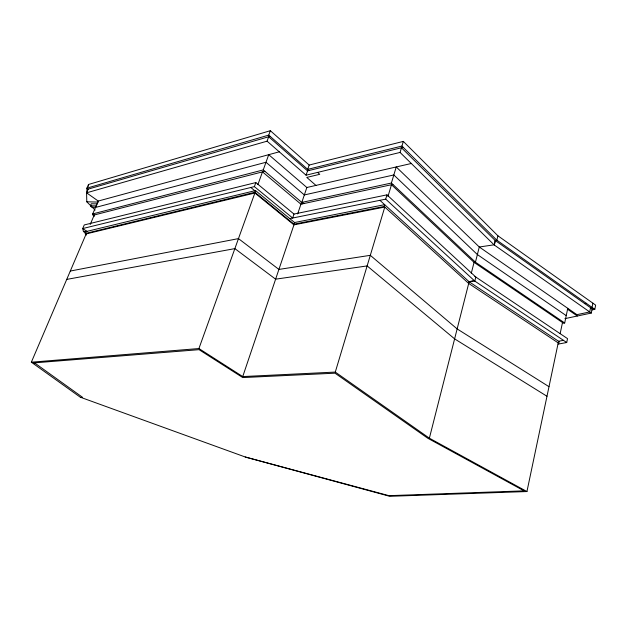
<?xml version="1.0" encoding="UTF-8"?>
<svg xmlns="http://www.w3.org/2000/svg" width="627" height="627" viewBox="0 0 627 627"><rect width="100%" height="100%" fill="white"/><g stroke="black" fill="none" stroke-linecap="round" stroke-linejoin="round"><path stroke-width="0.94" d="M591.951 309.965L594.819 309.346L595.65 305.137L497.916 235.799L403.326 141.396L309.174 165.05L270.347 130.698L88.47 184.487L86.863 188.178L86.957 192.701M592.883 303.178L592.045 307.395L590.548 307.716L589.701 311.948L576.926 314.668L479.287 246.999L396.233 166.954L391.405 183.029L301.101 202.568L302.59 203.83M564.903 318.641L591.292 313.061L592.131 308.837L495.142 240.431L401.468 147.76L400.065 152.439L306.07 175.192L267.078 141.177L86.581 192.818L86.792 201.8L95.092 210.1M558.108 344.121L566.722 342.514L567.529 338.619L474.874 276.413M387.956 196.478L391.483 184.73L474.059 262.368L563.501 323.226L564.692 322.983L567.764 308.312M31.35 362.194L198.916 348.541L254.875 193.014L86.165 233.918L31.35 362.194L80.256 397.181L245.494 457.083L389.704 496.302L526.939 491.544L558.21 342.891M560.146 333.666L562.49 322.537M81.016 397.455L82.435 397.236L34.885 363.119L33.521 362.939L199.057 349.662L242.751 377.572L335.014 373.183L427.794 438.257L524.101 490.863L388.967 495.667L245.228 456.989M591.292 313.061L494.303 245.024L495.385 240.635L496.835 240.18L594.819 309.346M494.303 245.024L495.142 240.431L496.835 240.18L497.916 235.799M379.907 200.319L469.129 281.766L474.804 281.092L475.822 277.048L386.984 194.848L293.992 214.058L255.84 182.575L84.261 224.944L82.709 228.549L83.399 231.402L86.228 234.09M526.939 491.544L429.377 438.187L469.129 281.766L473.855 280.457L566.722 342.514M471.3 273.223L474.059 262.368L475.438 262.188L564.692 322.983M289.792 218.604L385.699 199.143L386.984 194.848M309.174 165.05L307.7 169.368L401.923 146.06L403.326 141.396M293.303 224.325L384.139 206.471L384.68 204.668L294.58 222.522L255.502 190.569L86.283 231.528M198.916 348.541L242.735 376.576L335.288 372.077L384.782 207.059L293.953 224.858L254.178 192.442L85.499 233.463L85.28 233.879L86.51 235.054M294.58 222.522L294.016 224.184L254.891 192.27L254.178 192.442M242.735 376.576L293.953 224.858M297.645 213.932L300.936 204.183L392.886 184.424M411.304 163.49L306.846 187.497L301.814 202.411L263.246 169.917L92.725 213.909L92.937 214.928L94.324 216.299M306.07 175.192L307.543 170.865L403.208 147.337M293.992 214.058L292.652 218.024L254.374 186.627L82.709 228.549L87.169 231.567L83.399 231.402M254.891 192.27L255.502 190.569M257.916 184.565L262.486 171.876L300.936 204.183M263.246 169.917L268.724 154.681L306.846 187.497M267.078 141.177L268.677 136.757L307.543 170.865M254.374 186.627L255.84 182.575M270.135 136.333L88.195 189.119L86.863 188.178L268.74 135.111L270.347 130.698M279.266 151.812L98.235 201.048L92.725 213.909L94.262 214.975L264.853 171.273M86.502 231.12L85.28 233.879L86.165 233.918L85.499 233.463M90.194 224.505L94.262 214.975L92.937 214.928M95.445 207.294L91.848 207.192L90.437 205.774L91.307 203.759L97.6 203.924M88.195 189.119L86.581 192.818L98.235 201.048M95.484 207.459L265.997 162.268L304.338 194.934L393.827 174.957L477.374 254.562L566.228 315.624M584.772 303.648L586.269 303.311M592.131 308.837L593.628 308.515M70.295 271.052L238.472 238.613L278.913 269.422L370.306 255.322L457.146 328.924L548.993 386.687M558.555 341.26L563.454 340.328M66.728 279.407L234.874 248.613L275.614 279.18L367.132 265.919L454.622 338.878L546.979 396.264M86.792 201.8L98.423 202.09M90.437 205.774L96.738 205.946M469.129 281.766L559.166 341.668L558.822 343.298L468.698 283.459L384.139 206.471M567.341 309.111L577.318 316.016M335.288 372.077L429.377 438.187M250.816 187.489L254.789 190.741M302.285 202.309L303.781 203.571M315.945 185.404L306.775 177.417L319.746 174.314L317.591 172.401M268.74 135.111L308.993 170.505M385.699 199.143L474.804 281.092M391.405 183.029L475.438 262.188L479.287 246.999L494.052 244.82L400.065 152.439M401.923 146.06L496.835 240.18M88.47 184.487L88.501 186.305"/></g></svg>
